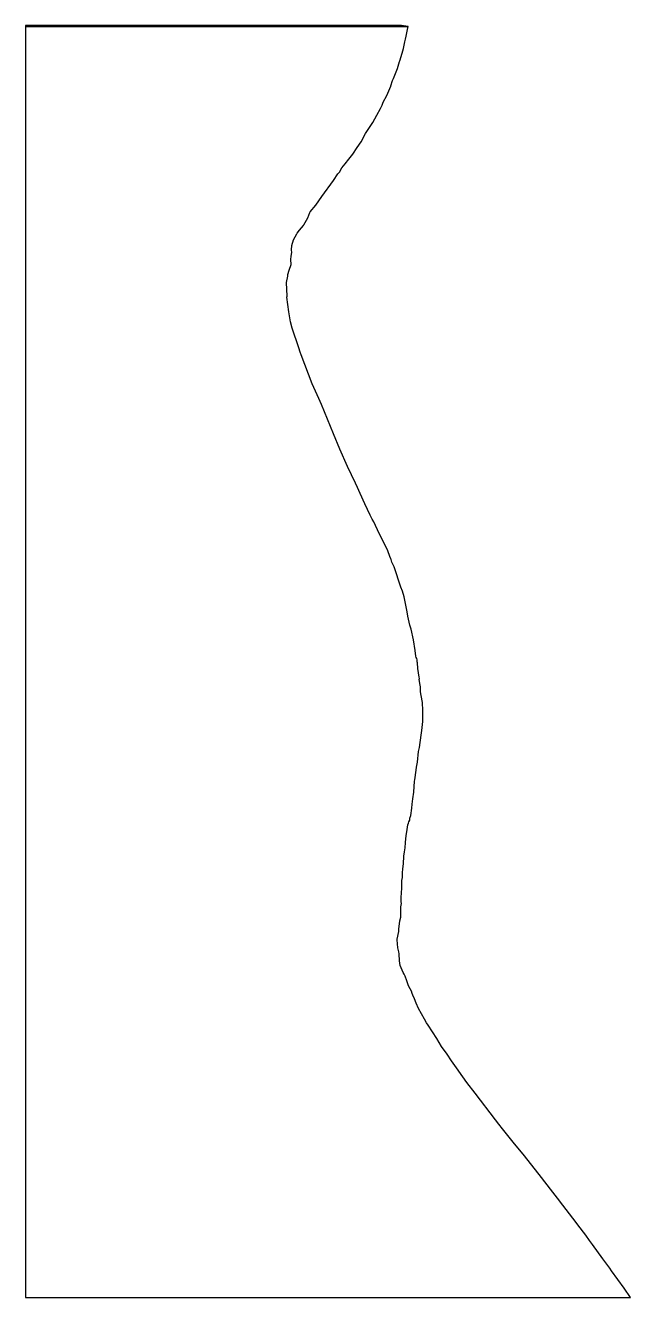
# Model space of a CAD drawing. Extents: x -56 to 31, y -92 to 92.
import ezdxf

# ---------------------------------------------------------------- set-up
doc = ezdxf.new("R2010")
doc.units = 0
doc.layers.add('48_144000', color=7, linetype='CONTINUOUS')

msp = doc.modelspace()

# ---------------------------------------------------------------- linework, layer by layer
at = {"layer": '48_144000', "color": 5}
for points in [[(-55.618, 92.00101), (-1.118, 92.00101), (-1.705, 92.09701), (-56.17, 92.09701), (-56.17, 92.00101), (-55.618, 92.00101)], [(-56.107, 91.94501), (-0.792, 91.94501), (-1.075, 91.994), (-56.17, 91.994), (-56.17, 91.94501), (-56.107, 91.94501)], [(-56.17, 91.83601), (-56.17, -92.11401), (31.478, -92.11401), (30.554, -90.773), (28.738, -88.22501), (28.483, -87.853), (27.464, -86.484), (25.947, -84.413), (25.537, -83.85101), (25.003, -83.095), (23.83, -81.57001), (23.59, -81.246), (21.678, -78.748), (20.873, -77.707), (20.24, -76.847), (18.26, -74.315), (15.919, -71.367), (14.69, -69.85201), (12.951, -67.686), (12.411, -66.996), (11.891, -66.381), (8.984, -62.525), (7.771, -60.951), (6.583, -59.323), (6.49, -59.18), (5.52, -57.811), (4.913, -56.888), (4.11, -55.739), (3.402, -54.603), (2.178, -52.683), (1.923, -52.338), (1.636, -51.786), (1.19, -51.024), (0.759, -50.239), (0.421, -49.502), (0.162, -48.844), (-0.061, -48.348), (-0.135, -48.066), (-0.268, -47.764), (-0.629, -47.053), (-0.721, -46.832), (-0.917, -46.251), (-1.157, -45.593), (-1.321, -45.262), (-1.453, -45.044), (-1.904, -44.017), (-1.979, -43.345), (-2.061, -42.348), (-2.069, -42.04), (-2.215, -41.469), (-2.321, -40.301), (-2.311, -40.216), (-2.108, -39.126), (-2.092, -38.757), (-1.934, -37.544), (-1.809, -37.022), (-1.794, -36.571), (-1.786, -35.525), (-1.722, -35.04), (-1.758, -34.817), (-1.769, -34.206), (-1.7, -33.518), (-1.675, -32.808), (-1.675, -31.96), (-1.655, -31.743), (-1.56, -31.279), (-1.568, -31.081), (-1.562, -30.599), (-1.485, -30.009), (-1.418, -29.295), (-1.37, -28.207), (-1.282, -27.577), (-1.175, -27.001), (-1.128, -26.199), (-1.023, -25.207), (-0.94, -24.68), (-0.763, -23.673), (-0.704, -23.423), (-0.656, -23.238), (-0.513, -22.984), (-0.47, -22.718), (-0.355, -22.29), (-0.18, -21.242), (-0.147, -20.673), (-0.042, -19.914), (0.076, -18.941), (0.202, -17.322), (0.225, -17.121), (0.414, -15.724), (0.485, -15.328), (0.634, -14.608), (0.78, -13.052), (0.89, -12.47), (1.155, -10.655), (1.222, -9.989), (1.376, -8.687), (1.373, -8.193), (1.386, -7.679), (1.376, -7.632), (1.37, -7.104), (1.331, -5.96), (1.131, -4.934), (1.066, -4.422), (1.057, -3.68), (1.005, -3.445), (0.853, -2.62), (0.888, -2.449), (0.867, -2.258), (0.686, -1.002), (0.618, -0.204), (0.566, -0.05), (0.555, 0.245), (0.509, 0.41), (0.445, 0.566), (0.397, 0.745), (0.256, 1.573), (0.029, 3.124), (-0.282, 4.697), (-0.47, 5.245), (-0.773, 6.547), (-0.895, 7.166), (-1.054, 8.141), (-1.125, 8.393), (-1.327, 9.341), (-1.56, 10.154), (-1.789, 10.758), (-2.777, 13.711), (-3.084, 14.378), (-3.217, 14.779), (-3.26, 14.84), (-3.383, 15.21), (-3.671, 15.997), (-4.205, 17.11), (-4.892, 18.451), (-5.46, 19.685), (-5.716, 20.21), (-5.928, 20.582), (-6.239, 21.164), (-6.999, 22.833), (-7.707, 24.312), (-8.072, 25.187), (-8.351, 25.808), (-9.541, 28.238), (-10.616, 30.723), (-11.527, 32.971), (-13.284, 37.188), (-13.667, 38.062), (-14.654, 40.198), (-16.224, 44.391), (-16.356, 44.768), (-16.559, 45.407), (-17.516, 48.247), (-17.793, 49.154), (-18.035, 50.606), (-18.327, 52.743), (-18.278, 52.915), (-18.344, 54.852), (-18.173, 55.798), (-18.152, 56.046), (-17.971, 56.672), (-17.689, 57.456), (-17.707, 58.227), (-17.669, 58.709), (-17.568, 59.232), (-17.619, 59.601), (-17.561, 60.235), (-17.327, 61.069), (-16.869, 61.908), (-16.802, 62.004), (-16.473, 62.428), (-15.873, 63.145), (-15.853, 63.239), (-15.276, 64.25301), (-14.98, 65.028), (-14.92, 65.116), (-14.126, 66.076), (-13.231, 67.316), (-11.532, 69.631), (-10.92, 70.60101), (-10.678, 70.874), (-10.339, 71.464), (-9.852, 72.081), (-9.319, 72.72301), (-8.761, 73.456), (-8.139, 74.41901), (-7.558, 75.231), (-6.904, 76.44501), (-5.875, 78.026), (-5.279, 79.124), (-4.74, 80.05601), (-4.506, 80.538), (-4.382, 80.843), (-4.094, 81.45), (-4.039, 81.582), (-3.68, 82.269), (-3.26, 83.301), (-3.228, 83.35101), (-2.981, 84.14001), (-2.879, 84.43401), (-2.294, 85.85001), (-1.985, 86.886), (-1.945, 86.996), (-1.618, 88.05901), (-1.399, 88.741), (-1.197, 89.72), (-1.103, 90.09901), (-1.03, 90.568), (-0.833, 91.51801), (-0.73, 91.93301), (-0.78, 91.941), (-56.17, 91.941), (-56.17, 91.83601)]]:
    msp.add_lwpolyline(points, dxfattribs=at)

doc.saveas('drawing.dxf')
